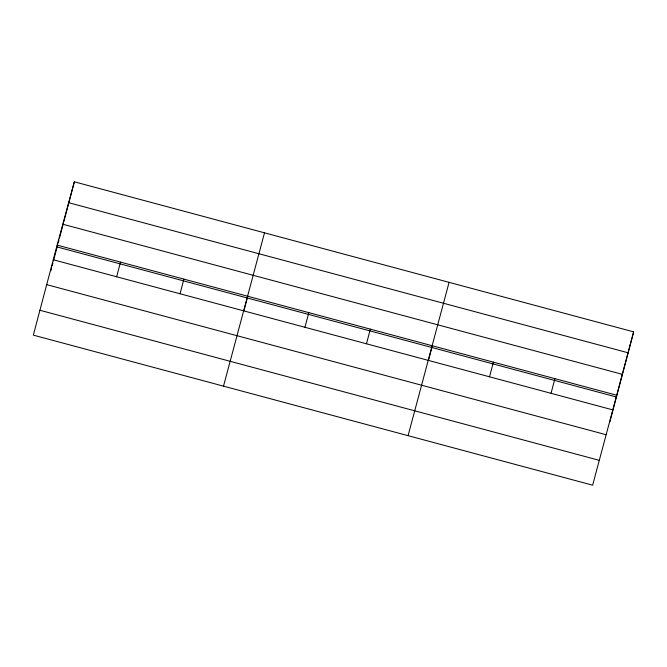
<?xml version="1.0" encoding="UTF-8"?>
<svg xmlns="http://www.w3.org/2000/svg" width="667" height="667" viewBox="0 0 667 667"><rect width="100%" height="100%" fill="white"/><g stroke="black" fill="none" stroke-linecap="round" stroke-linejoin="round"><path stroke-width="1" d="M57.137 245.114L33.35 335.134L592.646 485.192L633.65 331.866L74.354 181.808L57.137 245.114L616.433 395.164M50.825 270.835L51.617 267.851M52.143 265.866L52.926 262.881M53.46 260.889L57.654 244.989M58.179 243.013L58.963 240.062M59.48 238.086L63.648 222.319M63.907 221.327L74.354 181.808M116.65 276.772L120.527 262.114M180.04 293.772L183.909 279.123M223.512 386.16L264.516 232.825M243.88 310.914L247.816 296.006M304.952 327.289L308.821 312.64M366.475 343.797L370.343 329.139M408.079 435.676L449.083 282.341M428.447 360.43L432.391 345.523M489.52 376.805L493.388 362.156M551.042 393.313L554.911 378.664M609.863 421.886L633.65 331.866M68.668 202.693L627.972 352.751M62.815 224.22L622.119 374.279M57.137 246.957L616.433 397.015M53.268 259.763L612.564 409.821M46.69 284.634L605.995 434.692M39.92 310.263L599.224 460.322"/></g></svg>
